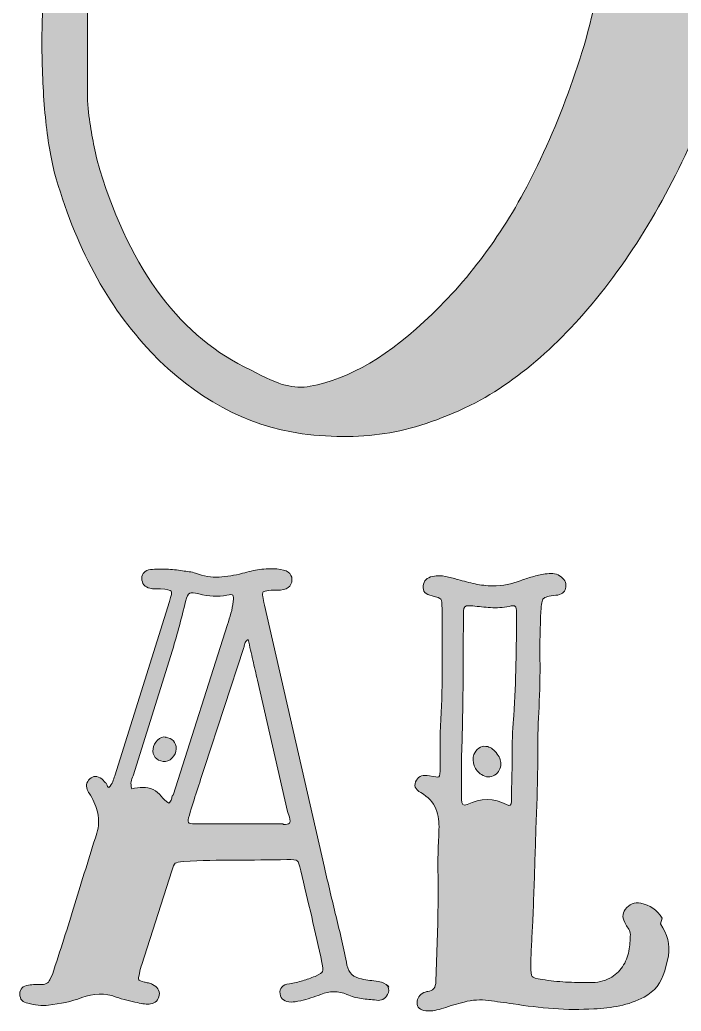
# Model space of a CAD drawing. Header units: inches. Extents: x 83 to 999, y -1033 to -47.
# Drawn here: x 83.2 to 220.5, y -711 to -505.1 of the extents above; entities that cross this region are included whole.
import ezdxf

# ---------------------------------------------------------------- set-up
doc = ezdxf.new("R2010")
doc.units = ezdxf.units.IN
doc.header["$MEASUREMENT"] = 0
doc.layers.add('Layer 1', color=7, linetype='Continuous')

# ---------------------------------------------------------------- blocks, each defined once
blk = doc.blocks.new('block 2')
at = {"layer": 'Layer 1', "true_color": 0x71020c}
h = blk.add_hatch(color=16, dxfattribs=at)
h.dxf.hatch_style = 2
edge = h.paths.add_edge_path()
edge.add_spline(control_points=[(207.15, -557.41), (216.15, -544.98), (223.36, -530.63), (228.79, -514.34), (231.36, -506.63), (233.35, -498.77), (234.79, -490.77), (236.21, -482.78), (237.07, -473.92), (237.36, -464.2), (237.64, -454.49), (237.43, -443.56), (236.71, -431.41), (236, -419.27), (234.79, -405.35), (233.07, -389.63), (231.36, -373.34), (230.21, -358.99), (229.64, -346.56), (229.07, -334.13), (229.07, -323.35), (229.64, -314.2), (229.93, -310.77), (230.14, -308.14), (230.29, -306.28), (230.43, -304.42), (230.78, -302.85), (231.36, -301.56), (231.93, -300.27), (232.93, -299.06), (234.36, -297.92), (235.78, -296.78), (237.93, -295.21), (240.79, -293.2), (247.65, -288.06), (251.07, -282.42), (251.07, -276.28), (251.07, -270.14), (247.5, -266.63), (240.36, -265.78), (236.93, -265.49), (233.64, -266.06), (230.5, -267.49), (229.07, -268.35), (227.29, -269.63), (225.14, -271.35), (223, -273.06), (220.86, -274.99), (218.72, -277.13), (216.57, -279.27), (214.65, -281.49), (212.93, -283.78), (211.22, -286.07), (209.93, -288.06), (209.08, -289.78), (209.08, -289.78), (206.5, -295.35), (206.5, -295.35), (206.5, -295.35), (181.65, -295.35), (181.65, -295.35), (181.65, -295.35), (156.79, -295.35), (156.79, -295.35), (156.79, -295.35), (149.07, -299.2), (149.07, -299.2), (144.5, -301.49), (140.22, -304.42), (136.22, -307.99), (132.21, -311.57), (129.36, -315.21), (127.65, -318.92), (127.07, -320.35), (126.5, -322.13), (125.93, -324.28), (125.36, -326.42), (125.07, -328.49), (125.07, -330.49), (124.79, -333.64), (124.79, -335.78), (125.07, -336.92), (125.36, -338.06), (126.07, -339.35), (127.22, -340.77), (128.36, -342.21), (129.86, -343.13), (131.72, -343.56), (133.57, -343.99), (135.36, -343.92), (137.08, -343.35), (138.79, -342.78), (140.29, -341.85), (141.58, -340.56), (142.86, -339.27), (143.5, -337.77), (143.5, -336.06), (143.5, -332.63), (141.5, -329.78), (137.5, -327.49), (137.5, -327.49), (134.08, -325.78), (134.08, -325.78), (134.08, -325.78), (137.5, -320.2), (137.5, -320.2), (139.79, -316.77), (143.08, -313.63), (147.36, -310.77), (151.65, -307.92), (156.21, -305.92), (161.07, -304.78), (164.22, -303.92), (167.36, -303.42), (170.5, -303.28), (173.64, -303.13), (178.79, -303.21), (185.93, -303.49), (185.93, -303.49), (203.5, -304.35), (203.5, -304.35), (203.5, -304.35), (202.65, -310.35), (202.65, -310.35), (201.21, -320.35), (200.72, -335.57), (201.14, -355.99), (201.57, -376.42), (202.93, -399.92), (205.22, -426.49), (206.07, -439.06), (206.5, -450.42), (206.5, -460.56), (206.5, -470.7), (205.93, -480.13), (204.79, -488.84), (203.64, -497.56), (201.86, -505.71), (199.43, -513.27), (197, -520.85), (194.07, -528.2), (190.64, -535.34), (184.93, -547.34), (177.64, -557.63), (168.79, -566.2), (159.93, -574.77), (151.5, -579.76), (143.5, -581.2), (141.79, -581.48), (140.08, -581.41), (138.36, -580.98), (136.65, -580.56), (134.22, -579.48), (131.08, -577.77), (116.79, -571.19), (106.36, -557.35), (99.79, -536.2), (99.21, -534.2), (98.79, -532.42), (98.51, -530.84), (98.22, -529.28), (97.93, -527.56), (97.65, -525.7), (97.36, -523.84), (97.22, -521.63), (97.22, -519.06), (97.22, -516.49), (97.22, -513.2), (97.22, -509.2), (97.22, -505.49), (97.22, -502.28), (97.22, -499.56), (97.22, -496.84), (97.36, -494.49), (97.65, -492.49), (97.93, -490.49), (98.22, -488.7), (98.51, -487.13), (98.79, -485.56), (99.21, -483.77), (99.79, -481.77), (101.79, -474.63), (104.57, -467.84), (108.15, -461.42), (111.72, -454.99), (115.79, -449.35), (120.36, -444.49), (124.93, -439.63), (129.79, -435.7), (134.93, -432.7), (140.08, -429.7), (145.22, -427.92), (150.36, -427.34), (150.36, -427.34), (156.79, -426.92), (156.79, -426.92), (156.79, -426.92), (154.65, -429.49), (154.65, -429.49), (153.21, -431.78), (152.64, -433.92), (152.93, -435.92), (153.21, -437.92), (154.07, -439.49), (155.5, -440.63), (156.93, -441.78), (158.64, -442.34), (160.64, -442.34), (162.64, -442.34), (164.64, -441.49), (166.65, -439.77), (168.36, -438.35), (169.22, -435.77), (169.22, -432.06), (169.22, -429.78), (169, -428.13), (168.58, -427.13), (168.15, -426.13), (167.08, -424.77), (165.36, -423.06), (160.79, -418.49), (154.36, -417.06), (146.07, -418.77), (133.5, -421.34), (122.07, -428.42), (111.79, -439.99), (101.5, -451.56), (94.36, -465.49), (90.36, -481.77), (89.5, -485.49), (88.86, -489.85), (88.43, -494.84), (88, -499.85), (87.79, -504.85), (87.79, -509.84), (87.79, -514.84), (88, -519.7), (88.43, -524.42), (88.86, -529.13), (89.5, -533.2), (90.36, -536.63), (94.65, -552.06), (101.36, -564.55), (110.5, -574.13), (119.64, -583.7), (130.07, -589.34), (141.79, -591.05), (148.36, -591.91), (154.43, -591.84), (160, -590.84), (165.57, -589.84), (171.5, -587.77), (177.79, -584.63), (188.35, -578.91), (198.14, -569.84), (207.15, -557.41)], knot_values=[0, 0, 0, 0, 1, 1, 1, 2, 2, 2, 3, 3, 3, 4, 4, 4, 5, 5, 5, 6, 6, 6, 7, 7, 7, 8, 8, 8, 9, 9, 9, 10, 10, 10, 11, 11, 11, 12, 12, 12, 13, 13, 13, 14, 14, 14, 15, 15, 15, 16, 16, 16, 17, 17, 17, 18, 18, 18, 19, 19, 19, 20, 20, 20, 21, 21, 21, 22, 22, 22, 23, 23, 23, 24, 24, 24, 25, 25, 25, 26, 26, 26, 27, 27, 27, 28, 28, 28, 29, 29, 29, 30, 30, 30, 31, 31, 31, 32, 32, 32, 33, 33, 33, 34, 34, 34, 35, 35, 35, 36, 36, 36, 37, 37, 37, 38, 38, 38, 39, 39, 39, 40, 40, 40, 41, 41, 41, 42, 42, 42, 43, 43, 43, 44, 44, 44, 45, 45, 45, 46, 46, 46, 47, 47, 47, 48, 48, 48, 49, 49, 49, 50, 50, 50, 51, 51, 51, 52, 52, 52, 53, 53, 53, 54, 54, 54, 55, 55, 55, 56, 56, 56, 57, 57, 57, 58, 58, 58, 59, 59, 59, 60, 60, 60, 61, 61, 61, 62, 62, 62, 63, 63, 63, 64, 64, 64, 65, 65, 65, 66, 66, 66, 67, 67, 67, 68, 68, 68, 69, 69, 69, 70, 70, 70, 71, 71, 71, 72, 72, 72, 73, 73, 73, 74, 74, 74, 75, 75, 75, 76, 76, 76, 77, 77, 77, 78, 78, 78, 79, 79, 79, 80, 80, 80, 81, 81, 81, 82, 82, 82, 83, 83, 83, 84, 84, 84, 85, 85, 85, 85], degree=3, periodic=1)
edge = h.paths.add_edge_path()
edge.add_spline(control_points=[(235.64, -280.56), (237.07, -277.85), (238.07, -276.35), (238.64, -276.06), (240.93, -274.64), (242.07, -274.85), (242.07, -276.7), (242.07, -278.57), (240.93, -280.63), (238.64, -282.92), (237.21, -284.63), (236, -285.78), (235, -286.35), (234, -286.92), (233.5, -286.78), (233.5, -285.92), (233.5, -285.06), (234.21, -283.28), (235.64, -280.56)], knot_values=[0, 0, 0, 0, 1, 1, 1, 2, 2, 2, 3, 3, 3, 4, 4, 4, 5, 5, 5, 6, 6, 6, 6], degree=3, periodic=1)
h = blk.add_hatch(color=16, dxfattribs=at)
h.dxf.hatch_style = 2
edge = h.paths.add_edge_path()
edge.add_spline(control_points=[(155.85, -704.63), (155.28, -704.58), (154.7, -704.48), (154.1, -704.3), (152.45, -704.04), (151.46, -703.09), (151.11, -701.45), (150.42, -698.07), (149.66, -694.69), (148.84, -691.32), (148.02, -687.94), (147.22, -684.57), (146.44, -681.19), (146.44, -681.19), (133.97, -626.66), (133.97, -626.66), (133.63, -625.19), (133.52, -624.31), (133.65, -624), (133.78, -623.7), (134.75, -623.55), (136.57, -623.55), (138.65, -623.55), (139.68, -622.81), (139.68, -621.34), (139.68, -620.04), (138.65, -619.31), (136.57, -619.13), (135.36, -619.05), (134.17, -619.09), (133, -619.26), (131.83, -619.44), (130.64, -619.7), (129.43, -620.04), (127.78, -620.48), (126.16, -620.74), (124.56, -620.82), (122.96, -620.91), (121.34, -620.65), (119.69, -620.04), (119.26, -619.87), (118.8, -619.76), (118.33, -619.72), (117.85, -619.67), (117.4, -619.61), (116.96, -619.52), (115.84, -619.35), (114.74, -619.24), (113.65, -619.2), (112.57, -619.16), (111.47, -619.18), (110.34, -619.26), (109.13, -619.44), (108.53, -620.04), (108.53, -621.08), (108.53, -622.21), (109.09, -622.9), (110.21, -623.16), (110.56, -623.25), (110.91, -623.29), (111.25, -623.29), (111.6, -623.29), (111.99, -623.29), (112.42, -623.29), (113.72, -623.37), (114.45, -623.53), (114.63, -623.74), (114.8, -623.96), (114.67, -624.67), (114.24, -625.88), (114.24, -625.88), (102.94, -662.11), (102.94, -662.11), (102.77, -662.54), (102.62, -662.95), (102.49, -663.34), (102.36, -663.73), (102.08, -664.14), (101.65, -664.57), (101.47, -664.4), (101.36, -664.23), (101.32, -664.05), (101.27, -663.88), (101.17, -663.71), (100.99, -663.54), (100.99, -663.54), (100.22, -662.76), (100.22, -662.76), (99.26, -662.06), (98.44, -662.06), (97.75, -662.76), (96.97, -663.45), (96.84, -664.31), (97.36, -665.35), (97.45, -665.53), (97.53, -665.66), (97.62, -665.74), (97.71, -665.83), (97.79, -665.96), (97.88, -666.13), (98.57, -667.35), (99.07, -668.6), (99.37, -669.9), (99.68, -671.2), (99.61, -672.58), (99.18, -674.05), (97.62, -678.99), (96.1, -683.88), (94.63, -688.72), (93.16, -693.57), (91.6, -698.46), (89.96, -703.39), (89.96, -703.39), (89.57, -704.17), (89.57, -704.17), (89.31, -705.04), (88.7, -705.47), (87.75, -705.47), (87.32, -705.47), (86.87, -705.47), (86.39, -705.47), (85.91, -705.47), (85.46, -705.52), (85.03, -705.6), (83.81, -705.78), (83.21, -706.38), (83.21, -707.42), (83.21, -708.54), (83.77, -709.19), (84.9, -709.37), (85.59, -709.54), (86.3, -709.67), (87.04, -709.76), (87.77, -709.84), (88.49, -709.84), (89.18, -709.76), (91.6, -709.5), (93.9, -708.98), (96.06, -708.2), (98.48, -707.25), (100.87, -707.2), (103.2, -708.07), (103.89, -708.33), (104.63, -708.54), (105.41, -708.72), (106.19, -708.89), (106.92, -709.06), (107.62, -709.24), (108.66, -709.5), (109.56, -709.58), (110.34, -709.5), (111.38, -709.32), (111.99, -708.72), (112.16, -707.68), (112.25, -706.64), (111.77, -705.91), (110.73, -705.47), (110.47, -705.3), (110.19, -705.19), (109.89, -705.15), (109.59, -705.1), (109.3, -705.04), (109.05, -704.95), (108.35, -704.78), (107.96, -704.63), (107.88, -704.5), (107.79, -704.37), (107.83, -703.96), (108.01, -703.26), (108.18, -702.4), (108.35, -701.75), (108.53, -701.32), (108.53, -701.32), (114.76, -681.84), (114.76, -681.84), (115.02, -680.98), (115.25, -680.46), (115.47, -680.28), (115.69, -680.11), (116.27, -679.98), (117.22, -679.89), (120.86, -679.72), (124.43, -679.63), (127.94, -679.63), (131.44, -679.63), (135.01, -679.59), (138.65, -679.51), (139.86, -679.51), (140.57, -679.59), (140.79, -679.77), (141, -679.94), (141.24, -680.63), (141.5, -681.84), (142.28, -685.04), (143.04, -688.22), (143.78, -691.39), (144.51, -694.55), (145.22, -697.73), (145.92, -700.93), (146.09, -701.88), (146.13, -702.49), (146.05, -702.74), (145.96, -703), (145.44, -703.35), (144.49, -703.78), (143.62, -704.13), (142.76, -704.43), (141.89, -704.69), (141.03, -704.95), (140.12, -705.17), (139.17, -705.34), (137.69, -705.52), (137.04, -706.21), (137.22, -707.42), (137.39, -708.54), (138.17, -709.11), (139.56, -709.11), (139.99, -709.11), (140.64, -709.02), (141.5, -708.85), (142.19, -708.67), (142.89, -708.48), (143.58, -708.26), (144.27, -708.05), (144.96, -707.81), (145.66, -707.55), (147.48, -706.77), (149.29, -706.77), (151.11, -707.55), (152.06, -707.98), (153.06, -708.26), (154.1, -708.39), (155.14, -708.52), (156.17, -708.63), (157.21, -708.72), (158.25, -708.89), (159.03, -708.5), (159.55, -707.55), (159.86, -707.01), (159.85, -706.43), (159.61, -705.82), (159.16, -705.33), (158.52, -704.98), (157.6, -704.82), (156.99, -704.74), (156.41, -704.67), (155.85, -704.63)], knot_values=[0, 0, 0, 0, 1, 1, 1, 2, 2, 2, 3, 3, 3, 4, 4, 4, 5, 5, 5, 6, 6, 6, 7, 7, 7, 8, 8, 8, 9, 9, 9, 10, 10, 10, 11, 11, 11, 12, 12, 12, 13, 13, 13, 14, 14, 14, 15, 15, 15, 16, 16, 16, 17, 17, 17, 18, 18, 18, 19, 19, 19, 20, 20, 20, 21, 21, 21, 22, 22, 22, 23, 23, 23, 24, 24, 24, 25, 25, 25, 26, 26, 26, 27, 27, 27, 28, 28, 28, 29, 29, 29, 30, 30, 30, 31, 31, 31, 32, 32, 32, 33, 33, 33, 34, 34, 34, 35, 35, 35, 36, 36, 36, 37, 37, 37, 38, 38, 38, 39, 39, 39, 40, 40, 40, 41, 41, 41, 42, 42, 42, 43, 43, 43, 44, 44, 44, 45, 45, 45, 46, 46, 46, 47, 47, 47, 48, 48, 48, 49, 49, 49, 50, 50, 50, 51, 51, 51, 52, 52, 52, 53, 53, 53, 54, 54, 54, 55, 55, 55, 56, 56, 56, 57, 57, 57, 58, 58, 58, 59, 59, 59, 60, 60, 60, 61, 61, 61, 62, 62, 62, 63, 63, 63, 64, 64, 64, 65, 65, 65, 66, 66, 66, 67, 67, 67, 68, 68, 68, 69, 69, 69, 70, 70, 70, 71, 71, 71, 72, 72, 72, 73, 73, 73, 74, 74, 74, 75, 75, 75, 76, 76, 76, 77, 77, 77, 78, 78, 78, 79, 79, 79, 80, 80, 80, 81, 81, 81, 82, 82, 82, 82], degree=3, periodic=1)
edge = h.paths.add_edge_path()
edge.add_spline(control_points=[(115.02, -666.13), (115.02, -666.13), (114.89, -666.13), (114.89, -666.13), (114.8, -666.39), (114.74, -666.68), (114.69, -666.98), (114.65, -667.28), (114.45, -667.56), (114.11, -667.82), (113.5, -667.39), (112.98, -666.89), (112.55, -666.33), (112.12, -665.76), (111.55, -665.31), (110.86, -664.96), (110.17, -664.62), (109.45, -664.47), (108.72, -664.51), (107.98, -664.55), (107.23, -664.66), (106.45, -664.83), (106.27, -664.23), (106.23, -663.73), (106.32, -663.34), (106.4, -662.95), (106.53, -662.54), (106.71, -662.11), (106.71, -662.11), (114.89, -636.01), (114.89, -636.01), (115.41, -634.28), (115.88, -632.59), (116.32, -630.95), (116.75, -629.3), (117.18, -627.62), (117.62, -625.88), (117.88, -624.93), (118.15, -624.37), (118.46, -624.2), (118.76, -624.03), (119.39, -624.07), (120.34, -624.33), (122.42, -624.85), (124.36, -624.93), (126.18, -624.59), (126.87, -624.41), (127.29, -624.41), (127.42, -624.59), (127.55, -624.76), (127.57, -625.19), (127.48, -625.88), (127.39, -626.75), (127.24, -627.57), (127.03, -628.35), (126.81, -629.13), (126.57, -629.91), (126.31, -630.69), (126.31, -630.69), (115.02, -666.13), (115.02, -666.13)], knot_values=[0, 0, 0, 0, 1, 1, 1, 2, 2, 2, 3, 3, 3, 4, 4, 4, 5, 5, 5, 6, 6, 6, 7, 7, 7, 8, 8, 8, 9, 9, 9, 10, 10, 10, 11, 11, 11, 12, 12, 12, 13, 13, 13, 14, 14, 14, 15, 15, 15, 16, 16, 16, 17, 17, 17, 18, 18, 18, 19, 19, 19, 20, 20, 20, 20], degree=3, periodic=1)
edge = h.paths.add_edge_path()
edge.add_spline(control_points=[(139.17, -671.97), (138.99, -672.15), (138.56, -672.23), (137.87, -672.23), (137.87, -672.23), (137.87, -672.11), (137.87, -672.11), (137.87, -672.11), (119.56, -672.11), (119.56, -672.11), (118.78, -672.11), (118.33, -672), (118.2, -671.78), (118.07, -671.57), (118.13, -671.07), (118.39, -670.29), (118.91, -668.56), (119.43, -666.89), (119.95, -665.29), (120.47, -663.69), (120.99, -662.06), (121.51, -660.42), (121.51, -660.42), (129.69, -635.49), (129.69, -635.49), (129.77, -635.23), (129.84, -634.95), (129.88, -634.65), (129.93, -634.35), (130.16, -634.06), (130.6, -633.8), (130.94, -635.28), (131.27, -636.7), (131.57, -638.09), (131.87, -639.47), (132.2, -640.86), (132.54, -642.24), (132.54, -642.24), (138.78, -669.51), (138.78, -669.51), (138.78, -669.51), (139.17, -670.68), (139.17, -670.68), (139.34, -671.37), (139.34, -671.8), (139.17, -671.97)], knot_values=[0, 0, 0, 0, 1, 1, 1, 2, 2, 2, 3, 3, 3, 4, 4, 4, 5, 5, 5, 6, 6, 6, 7, 7, 7, 8, 8, 8, 9, 9, 9, 10, 10, 10, 11, 11, 11, 12, 12, 12, 13, 13, 13, 14, 14, 14, 15, 15, 15, 15], degree=3, periodic=1)
h = blk.add_hatch(color=16, dxfattribs=at)
h.dxf.hatch_style = 2
edge = h.paths.add_edge_path()
edge.add_spline(control_points=[(216.55, -691.71), (215.42, -689.98), (213.95, -688.94), (212.13, -688.59), (210.74, -688.33), (209.66, -688.77), (208.88, -689.89), (208.19, -690.76), (208.23, -691.8), (209.01, -693.01), (209.19, -693.35), (209.38, -693.68), (209.6, -693.98), (209.81, -694.29), (209.92, -694.65), (209.92, -695.09), (209.92, -696.21), (209.81, -697.36), (209.6, -698.53), (209.38, -699.69), (208.95, -700.78), (208.3, -701.77), (207.65, -702.77), (206.76, -703.57), (205.64, -704.17), (204.51, -704.78), (203.08, -705.08), (201.35, -705.08), (199.71, -705.08), (198.09, -705.04), (196.49, -704.95), (194.88, -704.87), (193.26, -704.69), (191.62, -704.43), (190.41, -704.26), (189.71, -704.04), (189.54, -703.78), (189.37, -703.52), (189.28, -702.79), (189.28, -701.57), (189.28, -700.1), (189.32, -698.61), (189.41, -697.1), (189.5, -695.58), (189.58, -694.09), (189.67, -692.62), (189.84, -688.2), (189.99, -683.79), (190.13, -679.37), (190.25, -674.96), (190.41, -670.55), (190.58, -666.13), (190.67, -663.1), (190.71, -660.05), (190.71, -656.98), (190.71, -653.91), (190.79, -650.86), (190.97, -647.82), (191.14, -644.54), (191.21, -641.23), (191.16, -637.89), (191.12, -634.56), (191.18, -631.25), (191.36, -627.96), (191.44, -626.49), (191.62, -625.6), (191.88, -625.3), (192.14, -625), (193, -624.76), (194.47, -624.59), (194.47, -624.59), (194.86, -624.59), (194.86, -624.59), (195.9, -624.33), (196.46, -623.77), (196.55, -622.9), (196.64, -621.95), (196.2, -621.17), (195.25, -620.56), (194.82, -620.3), (194.34, -620.15), (193.83, -620.11), (193.31, -620.07), (192.79, -620.09), (192.27, -620.17), (191.31, -620.35), (190.43, -620.54), (189.6, -620.76), (188.77, -620.97), (187.92, -621.26), (187.05, -621.6), (185.4, -622.29), (183.48, -622.64), (181.3, -622.64), (180.08, -622.64), (178.88, -622.51), (177.71, -622.25), (176.53, -621.99), (175.33, -621.69), (174.11, -621.34), (173.24, -621.08), (172.39, -620.87), (171.56, -620.69), (170.74, -620.52), (169.85, -620.52), (168.9, -620.69), (167.68, -620.95), (167.04, -621.6), (166.95, -622.64), (166.78, -623.77), (167.38, -624.46), (168.77, -624.72), (169.81, -624.98), (170.41, -625.22), (170.58, -625.43), (170.76, -625.65), (170.84, -626.32), (170.84, -627.44), (170.84, -627.44), (170.84, -637.57), (170.84, -637.57), (170.93, -641.46), (170.86, -645.27), (170.65, -648.99), (170.43, -652.72), (170.37, -656.52), (170.46, -660.42), (170.46, -661.55), (170.37, -662.17), (170.2, -662.3), (170.02, -662.43), (169.37, -662.37), (168.25, -662.11), (166.95, -661.85), (166.04, -662.15), (165.52, -663.02), (164.91, -664.05), (165.22, -664.92), (166.43, -665.61), (167.99, -666.48), (169.03, -667.61), (169.55, -668.99), (170.07, -670.38), (170.28, -671.8), (170.2, -673.27), (170.02, -676.56), (169.96, -679.81), (170, -683.01), (170.04, -686.21), (170.02, -689.46), (169.94, -692.75), (169.94, -692.75), (169.55, -704.82), (169.55, -704.82), (169.55, -706.12), (168.98, -706.81), (167.86, -706.9), (167.68, -706.9), (167.42, -706.99), (167.08, -707.16), (166.12, -707.59), (165.65, -708.29), (165.65, -709.24), (165.65, -710.19), (166.26, -710.75), (167.47, -710.92), (168.16, -711.01), (168.79, -710.99), (169.35, -710.86), (169.91, -710.73), (170.5, -710.58), (171.11, -710.4), (171.8, -710.15), (172.52, -709.91), (173.26, -709.69), (173.99, -709.48), (174.71, -709.28), (175.41, -709.11), (177.14, -708.67), (178.84, -708.57), (180.49, -708.78), (182.14, -709), (183.83, -709.24), (185.57, -709.5), (188.35, -709.93), (191.14, -710.25), (193.97, -710.47), (196.79, -710.68), (199.59, -710.71), (202.37, -710.53), (204.19, -710.45), (205.97, -710.23), (207.71, -709.89), (209.45, -709.54), (211.14, -708.93), (212.78, -708.07), (214.94, -706.94), (216.37, -705.13), (217.06, -702.61), (217.06, -702.61), (217.84, -699.5), (217.84, -699.5), (218.19, -697.16), (217.63, -694.95), (216.15, -692.88), (216.15, -692.88), (216.55, -691.71), (216.55, -691.71)], knot_values=[0, 0, 0, 0, 1, 1, 1, 2, 2, 2, 3, 3, 3, 4, 4, 4, 5, 5, 5, 6, 6, 6, 7, 7, 7, 8, 8, 8, 9, 9, 9, 10, 10, 10, 11, 11, 11, 12, 12, 12, 13, 13, 13, 14, 14, 14, 15, 15, 15, 16, 16, 16, 17, 17, 17, 18, 18, 18, 19, 19, 19, 20, 20, 20, 21, 21, 21, 22, 22, 22, 23, 23, 23, 24, 24, 24, 25, 25, 25, 26, 26, 26, 27, 27, 27, 28, 28, 28, 29, 29, 29, 30, 30, 30, 31, 31, 31, 32, 32, 32, 33, 33, 33, 34, 34, 34, 35, 35, 35, 36, 36, 36, 37, 37, 37, 38, 38, 38, 39, 39, 39, 40, 40, 40, 41, 41, 41, 42, 42, 42, 43, 43, 43, 44, 44, 44, 45, 45, 45, 46, 46, 46, 47, 47, 47, 48, 48, 48, 49, 49, 49, 50, 50, 50, 51, 51, 51, 52, 52, 52, 53, 53, 53, 54, 54, 54, 55, 55, 55, 56, 56, 56, 57, 57, 57, 58, 58, 58, 59, 59, 59, 60, 60, 60, 61, 61, 61, 62, 62, 62, 63, 63, 63, 64, 64, 64, 65, 65, 65, 66, 66, 66, 67, 67, 67, 68, 68, 68, 69, 69, 69, 69], degree=3, periodic=1)
edge = h.paths.add_edge_path()
edge.add_spline(control_points=[(186.17, -638.93), (186.08, -642.44), (185.95, -646.01), (185.77, -649.64), (185.77, -649.64), (185.65, -650.29), (185.65, -650.29), (185.47, -652.8), (185.39, -655.34), (185.39, -657.89), (185.39, -660.44), (185.34, -662.97), (185.26, -665.48), (185.26, -665.48), (185.26, -667.43), (185.26, -667.43), (185.26, -668.3), (184.91, -668.51), (184.22, -668.08), (181.62, -666.7), (178.89, -666.7), (176.04, -668.08), (175.26, -668.43), (174.87, -668.08), (174.87, -667.04), (174.87, -667.04), (174.87, -658.6), (174.87, -658.6), (175.04, -653.93), (175.15, -649.1), (175.19, -644.12), (175.24, -639.15), (175.26, -634.11), (175.26, -629), (175.26, -629), (175.26, -627.83), (175.26, -627.83), (175.26, -627.05), (175.65, -626.71), (176.43, -626.79), (176.43, -626.79), (177.21, -626.79), (177.21, -626.79), (178.42, -626.97), (179.65, -627.1), (180.91, -627.18), (182.16, -627.27), (183.44, -627.18), (184.74, -626.92), (185.43, -626.75), (185.86, -626.75), (186.03, -626.92), (186.21, -627.1), (186.29, -627.53), (186.29, -628.22), (186.29, -631.86), (186.25, -635.43), (186.17, -638.93)], knot_values=[0, 0, 0, 0, 1, 1, 1, 2, 2, 2, 3, 3, 3, 4, 4, 4, 5, 5, 5, 6, 6, 6, 7, 7, 7, 8, 8, 8, 9, 9, 9, 10, 10, 10, 11, 11, 11, 12, 12, 12, 13, 13, 13, 14, 14, 14, 15, 15, 15, 16, 16, 16, 17, 17, 17, 18, 18, 18, 19, 19, 19, 19], degree=3, periodic=1)
h = blk.add_hatch(color=16, dxfattribs=at)
h.dxf.hatch_style = 2
edge = h.paths.add_edge_path()
edge.add_spline(control_points=[(113.46, -654.19), (113.46, -654.19), (113.59, -654.06), (113.59, -654.06), (112.89, -653.97), (112.29, -654.19), (111.77, -654.71), (111.25, -655.23), (110.95, -655.83), (110.86, -656.52), (110.78, -657.22), (110.93, -657.8), (111.32, -658.28), (111.71, -658.75), (112.25, -659.04), (112.94, -659.12), (113.63, -659.21), (114.26, -658.97), (114.82, -658.41), (115.39, -657.85), (115.67, -657.22), (115.67, -656.52), (115.67, -655.83), (115.47, -655.27), (115.08, -654.84), (114.69, -654.4), (114.15, -654.19), (113.46, -654.19)], knot_values=[0, 0, 0, 0, 1, 1, 1, 2, 2, 2, 3, 3, 3, 4, 4, 4, 5, 5, 5, 6, 6, 6, 7, 7, 7, 8, 8, 8, 9, 9, 9, 9], degree=3, periodic=1)
h = blk.add_hatch(color=16, dxfattribs=at)
h.dxf.hatch_style = 2
edge = h.paths.add_edge_path()
edge.add_spline(control_points=[(180.06, -656), (180.06, -656), (179.93, -656), (179.93, -656), (179.41, -655.92), (178.91, -656.05), (178.44, -656.39), (177.96, -656.74), (177.64, -657.17), (177.47, -657.69), (177.21, -658.47), (177.23, -659.25), (177.53, -660.03), (177.83, -660.81), (178.33, -661.42), (179.03, -661.85), (179.98, -662.46), (180.88, -662.5), (181.75, -661.98), (182.61, -661.37), (183.05, -660.59), (183.05, -659.64), (183.05, -658.86), (182.73, -658.08), (182.07, -657.3), (181.43, -656.52), (180.76, -656.09), (180.06, -656)], knot_values=[0, 0, 0, 0, 1, 1, 1, 2, 2, 2, 3, 3, 3, 4, 4, 4, 5, 5, 5, 6, 6, 6, 7, 7, 7, 8, 8, 8, 9, 9, 9, 9], degree=3, periodic=1)
h = blk.add_hatch(color=16, dxfattribs=at)
h.dxf.hatch_style = 2
edge = h.paths.add_edge_path()
edge.add_spline(control_points=[(159.55, -705.6), (159.59, -705.68), (159.58, -705.74), (159.61, -705.82), (159.66, -705.88), (159.76, -705.92), (159.81, -705.99), (159.81, -705.99), (159.55, -705.6), (159.55, -705.6)], knot_values=[0, 0, 0, 0, 1, 1, 1, 2, 2, 2, 3, 3, 3, 3], degree=3, periodic=1)
at = {"layer": 'Layer 1', "lineweight": 0}
for points, knots in [([(207.15, -557.41), (216.15, -544.98), (223.36, -530.63), (228.79, -514.34), (231.36, -506.63), (233.35, -498.77), (234.79, -490.77), (236.21, -482.78), (237.07, -473.92), (237.36, -464.2), (237.64, -454.49), (237.43, -443.56), (236.71, -431.41), (236, -419.27), (234.79, -405.35), (233.07, -389.63), (231.36, -373.34), (230.21, -358.99), (229.64, -346.56), (229.07, -334.13), (229.07, -323.35), (229.64, -314.2), (229.93, -310.77), (230.14, -308.14), (230.29, -306.28), (230.43, -304.42), (230.78, -302.85), (231.36, -301.56), (231.93, -300.27), (232.93, -299.06), (234.36, -297.92), (235.78, -296.78), (237.93, -295.21), (240.79, -293.2), (247.65, -288.06), (251.07, -282.42), (251.07, -276.28), (251.07, -270.14), (247.5, -266.63), (240.36, -265.78), (236.93, -265.49), (233.64, -266.06), (230.5, -267.49), (229.07, -268.35), (227.29, -269.63), (225.14, -271.35), (223, -273.06), (220.86, -274.99), (218.72, -277.13), (216.57, -279.27), (214.65, -281.49), (212.93, -283.78), (211.22, -286.07), (209.93, -288.06), (209.08, -289.78), (209.08, -289.78), (206.5, -295.35), (206.5, -295.35), (206.5, -295.35), (181.65, -295.35), (181.65, -295.35), (181.65, -295.35), (156.79, -295.35), (156.79, -295.35), (156.79, -295.35), (149.07, -299.2), (149.07, -299.2), (144.5, -301.49), (140.22, -304.42), (136.22, -307.99), (132.21, -311.57), (129.36, -315.21), (127.65, -318.92), (127.07, -320.35), (126.5, -322.13), (125.93, -324.28), (125.36, -326.42), (125.07, -328.49), (125.07, -330.49), (124.79, -333.64), (124.79, -335.78), (125.07, -336.92), (125.36, -338.06), (126.07, -339.35), (127.22, -340.77), (128.36, -342.21), (129.86, -343.13), (131.72, -343.56), (133.57, -343.99), (135.36, -343.92), (137.08, -343.35), (138.79, -342.78), (140.29, -341.85), (141.58, -340.56), (142.86, -339.27), (143.5, -337.77), (143.5, -336.06), (143.5, -332.63), (141.5, -329.78), (137.5, -327.49), (137.5, -327.49), (134.08, -325.78), (134.08, -325.78), (134.08, -325.78), (137.5, -320.2), (137.5, -320.2), (139.79, -316.77), (143.08, -313.63), (147.36, -310.77), (151.65, -307.92), (156.21, -305.92), (161.07, -304.78), (164.22, -303.92), (167.36, -303.42), (170.5, -303.28), (173.64, -303.13), (178.79, -303.21), (185.93, -303.49), (185.93, -303.49), (203.5, -304.35), (203.5, -304.35), (203.5, -304.35), (202.65, -310.35), (202.65, -310.35), (201.21, -320.35), (200.72, -335.57), (201.14, -355.99), (201.57, -376.42), (202.93, -399.92), (205.22, -426.49), (206.07, -439.06), (206.5, -450.42), (206.5, -460.56), (206.5, -470.7), (205.93, -480.13), (204.79, -488.84), (203.64, -497.56), (201.86, -505.71), (199.43, -513.27), (197, -520.85), (194.07, -528.2), (190.64, -535.34), (184.93, -547.34), (177.64, -557.63), (168.79, -566.2), (159.93, -574.77), (151.5, -579.76), (143.5, -581.2), (141.79, -581.48), (140.08, -581.41), (138.36, -580.98), (136.65, -580.56), (134.22, -579.48), (131.08, -577.77), (116.79, -571.19), (106.36, -557.35), (99.79, -536.2), (99.21, -534.2), (98.79, -532.42), (98.51, -530.84), (98.22, -529.28), (97.93, -527.56), (97.65, -525.7), (97.36, -523.84), (97.22, -521.63), (97.22, -519.06), (97.22, -516.49), (97.22, -513.2), (97.22, -509.2), (97.22, -505.49), (97.22, -502.28), (97.22, -499.56), (97.22, -496.84), (97.36, -494.49), (97.65, -492.49), (97.93, -490.49), (98.22, -488.7), (98.51, -487.13), (98.79, -485.56), (99.21, -483.77), (99.79, -481.77), (101.79, -474.63), (104.57, -467.84), (108.15, -461.42), (111.72, -454.99), (115.79, -449.35), (120.36, -444.49), (124.93, -439.63), (129.79, -435.7), (134.93, -432.7), (140.08, -429.7), (145.22, -427.92), (150.36, -427.34), (150.36, -427.34), (156.79, -426.92), (156.79, -426.92), (156.79, -426.92), (154.65, -429.49), (154.65, -429.49), (153.21, -431.78), (152.64, -433.92), (152.93, -435.92), (153.21, -437.92), (154.07, -439.49), (155.5, -440.63), (156.93, -441.78), (158.64, -442.34), (160.64, -442.34), (162.64, -442.34), (164.64, -441.49), (166.65, -439.77), (168.36, -438.35), (169.22, -435.77), (169.22, -432.06), (169.22, -429.78), (169, -428.13), (168.58, -427.13), (168.15, -426.13), (167.08, -424.77), (165.36, -423.06), (160.79, -418.49), (154.36, -417.06), (146.07, -418.77), (133.5, -421.34), (122.07, -428.42), (111.79, -439.99), (101.5, -451.56), (94.36, -465.49), (90.36, -481.77), (89.5, -485.49), (88.86, -489.85), (88.43, -494.84), (88, -499.85), (87.79, -504.85), (87.79, -509.84), (87.79, -514.84), (88, -519.7), (88.43, -524.42), (88.86, -529.13), (89.5, -533.2), (90.36, -536.63), (94.65, -552.06), (101.36, -564.55), (110.5, -574.13), (119.64, -583.7), (130.07, -589.34), (141.79, -591.05), (148.36, -591.91), (154.43, -591.84), (160, -590.84), (165.57, -589.84), (171.5, -587.77), (177.79, -584.63), (188.35, -578.91), (198.14, -569.84), (207.15, -557.41)], [0, 0, 0, 0, 1, 1, 1, 2, 2, 2, 3, 3, 3, 4, 4, 4, 5, 5, 5, 6, 6, 6, 7, 7, 7, 8, 8, 8, 9, 9, 9, 10, 10, 10, 11, 11, 11, 12, 12, 12, 13, 13, 13, 14, 14, 14, 15, 15, 15, 16, 16, 16, 17, 17, 17, 18, 18, 18, 19, 19, 19, 20, 20, 20, 21, 21, 21, 22, 22, 22, 23, 23, 23, 24, 24, 24, 25, 25, 25, 26, 26, 26, 27, 27, 27, 28, 28, 28, 29, 29, 29, 30, 30, 30, 31, 31, 31, 32, 32, 32, 33, 33, 33, 34, 34, 34, 35, 35, 35, 36, 36, 36, 37, 37, 37, 38, 38, 38, 39, 39, 39, 40, 40, 40, 41, 41, 41, 42, 42, 42, 43, 43, 43, 44, 44, 44, 45, 45, 45, 46, 46, 46, 47, 47, 47, 48, 48, 48, 49, 49, 49, 50, 50, 50, 51, 51, 51, 52, 52, 52, 53, 53, 53, 54, 54, 54, 55, 55, 55, 56, 56, 56, 57, 57, 57, 58, 58, 58, 59, 59, 59, 60, 60, 60, 61, 61, 61, 62, 62, 62, 63, 63, 63, 64, 64, 64, 65, 65, 65, 66, 66, 66, 67, 67, 67, 68, 68, 68, 69, 69, 69, 70, 70, 70, 71, 71, 71, 72, 72, 72, 73, 73, 73, 74, 74, 74, 75, 75, 75, 76, 76, 76, 77, 77, 77, 78, 78, 78, 79, 79, 79, 80, 80, 80, 81, 81, 81, 82, 82, 82, 83, 83, 83, 84, 84, 84, 85, 85, 85, 85]), ([(155.85, -704.63), (155.28, -704.58), (154.7, -704.48), (154.1, -704.3), (152.45, -704.04), (151.46, -703.09), (151.11, -701.45), (150.42, -698.07), (149.66, -694.69), (148.84, -691.32), (148.02, -687.94), (147.22, -684.57), (146.44, -681.19), (146.44, -681.19), (133.97, -626.66), (133.97, -626.66), (133.63, -625.19), (133.52, -624.31), (133.65, -624), (133.78, -623.7), (134.75, -623.55), (136.57, -623.55), (138.65, -623.55), (139.68, -622.81), (139.68, -621.34), (139.68, -620.04), (138.65, -619.31), (136.57, -619.13), (135.36, -619.05), (134.17, -619.09), (133, -619.26), (131.83, -619.44), (130.64, -619.7), (129.43, -620.04), (127.78, -620.48), (126.16, -620.74), (124.56, -620.82), (122.96, -620.91), (121.34, -620.65), (119.69, -620.04), (119.26, -619.87), (118.8, -619.76), (118.33, -619.72), (117.85, -619.67), (117.4, -619.61), (116.96, -619.52), (115.84, -619.35), (114.74, -619.24), (113.65, -619.2), (112.57, -619.16), (111.47, -619.18), (110.34, -619.26), (109.13, -619.44), (108.53, -620.04), (108.53, -621.08), (108.53, -622.21), (109.09, -622.9), (110.21, -623.16), (110.56, -623.25), (110.91, -623.29), (111.25, -623.29), (111.6, -623.29), (111.99, -623.29), (112.42, -623.29), (113.72, -623.37), (114.45, -623.53), (114.63, -623.74), (114.8, -623.96), (114.67, -624.67), (114.24, -625.88), (114.24, -625.88), (102.94, -662.11), (102.94, -662.11), (102.77, -662.54), (102.62, -662.95), (102.49, -663.34), (102.36, -663.73), (102.08, -664.14), (101.65, -664.57), (101.47, -664.4), (101.36, -664.23), (101.32, -664.05), (101.27, -663.88), (101.17, -663.71), (100.99, -663.54), (100.99, -663.54), (100.22, -662.76), (100.22, -662.76), (99.26, -662.06), (98.44, -662.06), (97.75, -662.76), (96.97, -663.45), (96.84, -664.31), (97.36, -665.35), (97.45, -665.53), (97.53, -665.66), (97.62, -665.74), (97.71, -665.83), (97.79, -665.96), (97.88, -666.13), (98.57, -667.35), (99.07, -668.6), (99.37, -669.9), (99.68, -671.2), (99.61, -672.58), (99.18, -674.05), (97.62, -678.99), (96.1, -683.88), (94.63, -688.72), (93.16, -693.57), (91.6, -698.46), (89.96, -703.39), (89.96, -703.39), (89.57, -704.17), (89.57, -704.17), (89.31, -705.04), (88.7, -705.47), (87.75, -705.47), (87.32, -705.47), (86.87, -705.47), (86.39, -705.47), (85.91, -705.47), (85.46, -705.52), (85.03, -705.6), (83.81, -705.78), (83.21, -706.38), (83.21, -707.42), (83.21, -708.54), (83.77, -709.19), (84.9, -709.37), (85.59, -709.54), (86.3, -709.67), (87.04, -709.76), (87.77, -709.84), (88.49, -709.84), (89.18, -709.76), (91.6, -709.5), (93.9, -708.98), (96.06, -708.2), (98.48, -707.25), (100.87, -707.2), (103.2, -708.07), (103.89, -708.33), (104.63, -708.54), (105.41, -708.72), (106.19, -708.89), (106.92, -709.06), (107.62, -709.24), (108.66, -709.5), (109.56, -709.58), (110.34, -709.5), (111.38, -709.32), (111.99, -708.72), (112.16, -707.68), (112.25, -706.64), (111.77, -705.91), (110.73, -705.47), (110.47, -705.3), (110.19, -705.19), (109.89, -705.15), (109.59, -705.1), (109.3, -705.04), (109.05, -704.95), (108.35, -704.78), (107.96, -704.63), (107.88, -704.5), (107.79, -704.37), (107.83, -703.96), (108.01, -703.26), (108.18, -702.4), (108.35, -701.75), (108.53, -701.32), (108.53, -701.32), (114.76, -681.84), (114.76, -681.84), (115.02, -680.98), (115.25, -680.46), (115.47, -680.28), (115.69, -680.11), (116.27, -679.98), (117.22, -679.89), (120.86, -679.72), (124.43, -679.63), (127.94, -679.63), (131.44, -679.63), (135.01, -679.59), (138.65, -679.51), (139.86, -679.51), (140.57, -679.59), (140.79, -679.77), (141, -679.94), (141.24, -680.63), (141.5, -681.84), (142.28, -685.04), (143.04, -688.22), (143.78, -691.39), (144.51, -694.55), (145.22, -697.73), (145.92, -700.93), (146.09, -701.88), (146.13, -702.49), (146.05, -702.74), (145.96, -703), (145.44, -703.35), (144.49, -703.78), (143.62, -704.13), (142.76, -704.43), (141.89, -704.69), (141.03, -704.95), (140.12, -705.17), (139.17, -705.34), (137.69, -705.52), (137.04, -706.21), (137.22, -707.42), (137.39, -708.54), (138.17, -709.11), (139.56, -709.11), (139.99, -709.11), (140.64, -709.02), (141.5, -708.85), (142.19, -708.67), (142.89, -708.48), (143.58, -708.26), (144.27, -708.05), (144.96, -707.81), (145.66, -707.55), (147.48, -706.77), (149.29, -706.77), (151.11, -707.55), (152.06, -707.98), (153.06, -708.26), (154.1, -708.39), (155.14, -708.52), (156.17, -708.63), (157.21, -708.72), (158.25, -708.89), (159.03, -708.5), (159.55, -707.55), (159.86, -707.01), (159.85, -706.43), (159.61, -705.82), (159.16, -705.33), (158.52, -704.98), (157.6, -704.82), (156.99, -704.74), (156.41, -704.67), (155.85, -704.63)], [0, 0, 0, 0, 1, 1, 1, 2, 2, 2, 3, 3, 3, 4, 4, 4, 5, 5, 5, 6, 6, 6, 7, 7, 7, 8, 8, 8, 9, 9, 9, 10, 10, 10, 11, 11, 11, 12, 12, 12, 13, 13, 13, 14, 14, 14, 15, 15, 15, 16, 16, 16, 17, 17, 17, 18, 18, 18, 19, 19, 19, 20, 20, 20, 21, 21, 21, 22, 22, 22, 23, 23, 23, 24, 24, 24, 25, 25, 25, 26, 26, 26, 27, 27, 27, 28, 28, 28, 29, 29, 29, 30, 30, 30, 31, 31, 31, 32, 32, 32, 33, 33, 33, 34, 34, 34, 35, 35, 35, 36, 36, 36, 37, 37, 37, 38, 38, 38, 39, 39, 39, 40, 40, 40, 41, 41, 41, 42, 42, 42, 43, 43, 43, 44, 44, 44, 45, 45, 45, 46, 46, 46, 47, 47, 47, 48, 48, 48, 49, 49, 49, 50, 50, 50, 51, 51, 51, 52, 52, 52, 53, 53, 53, 54, 54, 54, 55, 55, 55, 56, 56, 56, 57, 57, 57, 58, 58, 58, 59, 59, 59, 60, 60, 60, 61, 61, 61, 62, 62, 62, 63, 63, 63, 64, 64, 64, 65, 65, 65, 66, 66, 66, 67, 67, 67, 68, 68, 68, 69, 69, 69, 70, 70, 70, 71, 71, 71, 72, 72, 72, 73, 73, 73, 74, 74, 74, 75, 75, 75, 76, 76, 76, 77, 77, 77, 78, 78, 78, 79, 79, 79, 80, 80, 80, 81, 81, 81, 82, 82, 82, 82]), ([(216.55, -691.71), (215.42, -689.98), (213.95, -688.94), (212.13, -688.59), (210.74, -688.33), (209.66, -688.77), (208.88, -689.89), (208.19, -690.76), (208.23, -691.8), (209.01, -693.01), (209.19, -693.35), (209.38, -693.68), (209.6, -693.98), (209.81, -694.29), (209.92, -694.65), (209.92, -695.09), (209.92, -696.21), (209.81, -697.36), (209.6, -698.53), (209.38, -699.69), (208.95, -700.78), (208.3, -701.77), (207.65, -702.77), (206.76, -703.57), (205.64, -704.17), (204.51, -704.78), (203.08, -705.08), (201.35, -705.08), (199.71, -705.08), (198.09, -705.04), (196.49, -704.95), (194.88, -704.87), (193.26, -704.69), (191.62, -704.43), (190.41, -704.26), (189.71, -704.04), (189.54, -703.78), (189.37, -703.52), (189.28, -702.79), (189.28, -701.57), (189.28, -700.1), (189.32, -698.61), (189.41, -697.1), (189.5, -695.58), (189.58, -694.09), (189.67, -692.62), (189.84, -688.2), (189.99, -683.79), (190.13, -679.37), (190.25, -674.96), (190.41, -670.55), (190.58, -666.13), (190.67, -663.1), (190.71, -660.05), (190.71, -656.98), (190.71, -653.91), (190.79, -650.86), (190.97, -647.82), (191.14, -644.54), (191.21, -641.23), (191.16, -637.89), (191.12, -634.56), (191.18, -631.25), (191.36, -627.96), (191.44, -626.49), (191.62, -625.6), (191.88, -625.3), (192.14, -625), (193, -624.76), (194.47, -624.59), (194.47, -624.59), (194.86, -624.59), (194.86, -624.59), (195.9, -624.33), (196.46, -623.77), (196.55, -622.9), (196.64, -621.95), (196.2, -621.17), (195.25, -620.56), (194.82, -620.3), (194.34, -620.15), (193.83, -620.11), (193.31, -620.07), (192.79, -620.09), (192.27, -620.17), (191.31, -620.35), (190.43, -620.54), (189.6, -620.76), (188.77, -620.97), (187.92, -621.26), (187.05, -621.6), (185.4, -622.29), (183.48, -622.64), (181.3, -622.64), (180.08, -622.64), (178.88, -622.51), (177.71, -622.25), (176.53, -621.99), (175.33, -621.69), (174.11, -621.34), (173.24, -621.08), (172.39, -620.87), (171.56, -620.69), (170.74, -620.52), (169.85, -620.52), (168.9, -620.69), (167.68, -620.95), (167.04, -621.6), (166.95, -622.64), (166.78, -623.77), (167.38, -624.46), (168.77, -624.72), (169.81, -624.98), (170.41, -625.22), (170.58, -625.43), (170.76, -625.65), (170.84, -626.32), (170.84, -627.44), (170.84, -627.44), (170.84, -637.57), (170.84, -637.57), (170.93, -641.46), (170.86, -645.27), (170.65, -648.99), (170.43, -652.72), (170.37, -656.52), (170.46, -660.42), (170.46, -661.55), (170.37, -662.17), (170.2, -662.3), (170.02, -662.43), (169.37, -662.37), (168.25, -662.11), (166.95, -661.85), (166.04, -662.15), (165.52, -663.02), (164.91, -664.05), (165.22, -664.92), (166.43, -665.61), (167.99, -666.48), (169.03, -667.61), (169.55, -668.99), (170.07, -670.38), (170.28, -671.8), (170.2, -673.27), (170.02, -676.56), (169.96, -679.81), (170, -683.01), (170.04, -686.21), (170.02, -689.46), (169.94, -692.75), (169.94, -692.75), (169.55, -704.82), (169.55, -704.82), (169.55, -706.12), (168.98, -706.81), (167.86, -706.9), (167.68, -706.9), (167.42, -706.99), (167.08, -707.16), (166.12, -707.59), (165.65, -708.29), (165.65, -709.24), (165.65, -710.19), (166.26, -710.75), (167.47, -710.92), (168.16, -711.01), (168.79, -710.99), (169.35, -710.86), (169.91, -710.73), (170.5, -710.58), (171.11, -710.4), (171.8, -710.15), (172.52, -709.91), (173.26, -709.69), (173.99, -709.48), (174.71, -709.28), (175.41, -709.11), (177.14, -708.67), (178.84, -708.57), (180.49, -708.78), (182.14, -709), (183.83, -709.24), (185.57, -709.5), (188.35, -709.93), (191.14, -710.25), (193.97, -710.47), (196.79, -710.68), (199.59, -710.71), (202.37, -710.53), (204.19, -710.45), (205.97, -710.23), (207.71, -709.89), (209.45, -709.54), (211.14, -708.93), (212.78, -708.07), (214.94, -706.94), (216.37, -705.13), (217.06, -702.61), (217.06, -702.61), (217.84, -699.5), (217.84, -699.5), (218.19, -697.16), (217.63, -694.95), (216.15, -692.88), (216.15, -692.88), (216.55, -691.71), (216.55, -691.71)], [0, 0, 0, 0, 1, 1, 1, 2, 2, 2, 3, 3, 3, 4, 4, 4, 5, 5, 5, 6, 6, 6, 7, 7, 7, 8, 8, 8, 9, 9, 9, 10, 10, 10, 11, 11, 11, 12, 12, 12, 13, 13, 13, 14, 14, 14, 15, 15, 15, 16, 16, 16, 17, 17, 17, 18, 18, 18, 19, 19, 19, 20, 20, 20, 21, 21, 21, 22, 22, 22, 23, 23, 23, 24, 24, 24, 25, 25, 25, 26, 26, 26, 27, 27, 27, 28, 28, 28, 29, 29, 29, 30, 30, 30, 31, 31, 31, 32, 32, 32, 33, 33, 33, 34, 34, 34, 35, 35, 35, 36, 36, 36, 37, 37, 37, 38, 38, 38, 39, 39, 39, 40, 40, 40, 41, 41, 41, 42, 42, 42, 43, 43, 43, 44, 44, 44, 45, 45, 45, 46, 46, 46, 47, 47, 47, 48, 48, 48, 49, 49, 49, 50, 50, 50, 51, 51, 51, 52, 52, 52, 53, 53, 53, 54, 54, 54, 55, 55, 55, 56, 56, 56, 57, 57, 57, 58, 58, 58, 59, 59, 59, 60, 60, 60, 61, 61, 61, 62, 62, 62, 63, 63, 63, 64, 64, 64, 65, 65, 65, 66, 66, 66, 67, 67, 67, 68, 68, 68, 69, 69, 69, 69]), ([(115.02, -666.13), (115.02, -666.13), (114.89, -666.13), (114.89, -666.13), (114.8, -666.39), (114.74, -666.68), (114.69, -666.98), (114.65, -667.28), (114.45, -667.56), (114.11, -667.82), (113.5, -667.39), (112.98, -666.89), (112.55, -666.33), (112.12, -665.76), (111.55, -665.31), (110.86, -664.96), (110.17, -664.62), (109.45, -664.47), (108.72, -664.51), (107.98, -664.55), (107.23, -664.66), (106.45, -664.83), (106.27, -664.23), (106.23, -663.73), (106.32, -663.34), (106.4, -662.95), (106.53, -662.54), (106.71, -662.11), (106.71, -662.11), (114.89, -636.01), (114.89, -636.01), (115.41, -634.28), (115.88, -632.59), (116.32, -630.95), (116.75, -629.3), (117.18, -627.62), (117.62, -625.88), (117.88, -624.93), (118.15, -624.37), (118.46, -624.2), (118.76, -624.03), (119.39, -624.07), (120.34, -624.33), (122.42, -624.85), (124.36, -624.93), (126.18, -624.59), (126.87, -624.41), (127.29, -624.41), (127.42, -624.59), (127.55, -624.76), (127.57, -625.19), (127.48, -625.88), (127.39, -626.75), (127.24, -627.57), (127.03, -628.35), (126.81, -629.13), (126.57, -629.91), (126.31, -630.69), (126.31, -630.69), (115.02, -666.13), (115.02, -666.13)], [0, 0, 0, 0, 1, 1, 1, 2, 2, 2, 3, 3, 3, 4, 4, 4, 5, 5, 5, 6, 6, 6, 7, 7, 7, 8, 8, 8, 9, 9, 9, 10, 10, 10, 11, 11, 11, 12, 12, 12, 13, 13, 13, 14, 14, 14, 15, 15, 15, 16, 16, 16, 17, 17, 17, 18, 18, 18, 19, 19, 19, 20, 20, 20, 20]), ([(186.17, -638.93), (186.08, -642.44), (185.95, -646.01), (185.77, -649.64), (185.77, -649.64), (185.65, -650.29), (185.65, -650.29), (185.47, -652.8), (185.39, -655.34), (185.39, -657.89), (185.39, -660.44), (185.34, -662.97), (185.26, -665.48), (185.26, -665.48), (185.26, -667.43), (185.26, -667.43), (185.26, -668.3), (184.91, -668.51), (184.22, -668.08), (181.62, -666.7), (178.89, -666.7), (176.04, -668.08), (175.26, -668.43), (174.87, -668.08), (174.87, -667.04), (174.87, -667.04), (174.87, -658.6), (174.87, -658.6), (175.04, -653.93), (175.15, -649.1), (175.19, -644.12), (175.24, -639.15), (175.26, -634.11), (175.26, -629), (175.26, -629), (175.26, -627.83), (175.26, -627.83), (175.26, -627.05), (175.65, -626.71), (176.43, -626.79), (176.43, -626.79), (177.21, -626.79), (177.21, -626.79), (178.42, -626.97), (179.65, -627.1), (180.91, -627.18), (182.16, -627.27), (183.44, -627.18), (184.74, -626.92), (185.43, -626.75), (185.86, -626.75), (186.03, -626.92), (186.21, -627.1), (186.29, -627.53), (186.29, -628.22), (186.29, -631.86), (186.25, -635.43), (186.17, -638.93)], [0, 0, 0, 0, 1, 1, 1, 2, 2, 2, 3, 3, 3, 4, 4, 4, 5, 5, 5, 6, 6, 6, 7, 7, 7, 8, 8, 8, 9, 9, 9, 10, 10, 10, 11, 11, 11, 12, 12, 12, 13, 13, 13, 14, 14, 14, 15, 15, 15, 16, 16, 16, 17, 17, 17, 18, 18, 18, 19, 19, 19, 19]), ([(139.17, -671.97), (138.99, -672.15), (138.56, -672.23), (137.87, -672.23), (137.87, -672.23), (137.87, -672.11), (137.87, -672.11), (137.87, -672.11), (119.56, -672.11), (119.56, -672.11), (118.78, -672.11), (118.33, -672), (118.2, -671.78), (118.07, -671.57), (118.13, -671.07), (118.39, -670.29), (118.91, -668.56), (119.43, -666.89), (119.95, -665.29), (120.47, -663.69), (120.99, -662.06), (121.51, -660.42), (121.51, -660.42), (129.69, -635.49), (129.69, -635.49), (129.77, -635.23), (129.84, -634.95), (129.88, -634.65), (129.93, -634.35), (130.16, -634.06), (130.6, -633.8), (130.94, -635.28), (131.27, -636.7), (131.57, -638.09), (131.87, -639.47), (132.2, -640.86), (132.54, -642.24), (132.54, -642.24), (138.78, -669.51), (138.78, -669.51), (138.78, -669.51), (139.17, -670.68), (139.17, -670.68), (139.34, -671.37), (139.34, -671.8), (139.17, -671.97)], [0, 0, 0, 0, 1, 1, 1, 2, 2, 2, 3, 3, 3, 4, 4, 4, 5, 5, 5, 6, 6, 6, 7, 7, 7, 8, 8, 8, 9, 9, 9, 10, 10, 10, 11, 11, 11, 12, 12, 12, 13, 13, 13, 14, 14, 14, 15, 15, 15, 15]), ([(113.46, -654.19), (113.46, -654.19), (113.59, -654.06), (113.59, -654.06), (112.89, -653.97), (112.29, -654.19), (111.77, -654.71), (111.25, -655.23), (110.95, -655.83), (110.86, -656.52), (110.78, -657.22), (110.93, -657.8), (111.32, -658.28), (111.71, -658.75), (112.25, -659.04), (112.94, -659.12), (113.63, -659.21), (114.26, -658.97), (114.82, -658.41), (115.39, -657.85), (115.67, -657.22), (115.67, -656.52), (115.67, -655.83), (115.47, -655.27), (115.08, -654.84), (114.69, -654.4), (114.15, -654.19), (113.46, -654.19)], [0, 0, 0, 0, 1, 1, 1, 2, 2, 2, 3, 3, 3, 4, 4, 4, 5, 5, 5, 6, 6, 6, 7, 7, 7, 8, 8, 8, 9, 9, 9, 9]), ([(180.06, -656), (180.06, -656), (179.93, -656), (179.93, -656), (179.41, -655.92), (178.91, -656.05), (178.44, -656.39), (177.96, -656.74), (177.64, -657.17), (177.47, -657.69), (177.21, -658.47), (177.23, -659.25), (177.53, -660.03), (177.83, -660.81), (178.33, -661.42), (179.03, -661.85), (179.98, -662.46), (180.88, -662.5), (181.75, -661.98), (182.61, -661.37), (183.05, -660.59), (183.05, -659.64), (183.05, -658.86), (182.73, -658.08), (182.07, -657.3), (181.43, -656.52), (180.76, -656.09), (180.06, -656)], [0, 0, 0, 0, 1, 1, 1, 2, 2, 2, 3, 3, 3, 4, 4, 4, 5, 5, 5, 6, 6, 6, 7, 7, 7, 8, 8, 8, 9, 9, 9, 9]), ([(159.55, -705.6), (159.59, -705.68), (159.58, -705.74), (159.61, -705.82), (159.66, -705.88), (159.76, -705.92), (159.81, -705.99), (159.81, -705.99), (159.55, -705.6), (159.55, -705.6)], [0, 0, 0, 0, 1, 1, 1, 2, 2, 2, 3, 3, 3, 3])]:
    blk.add_open_spline(points, degree=3, knots=knots, dxfattribs=at)

msp = doc.modelspace()

# ---------------------------------------------------------------- block references
at = {"layer": 'Layer 1'}
msp.add_blockref('block 2', (0, 0), dxfattribs=at)

doc.saveas('drawing.dxf')
